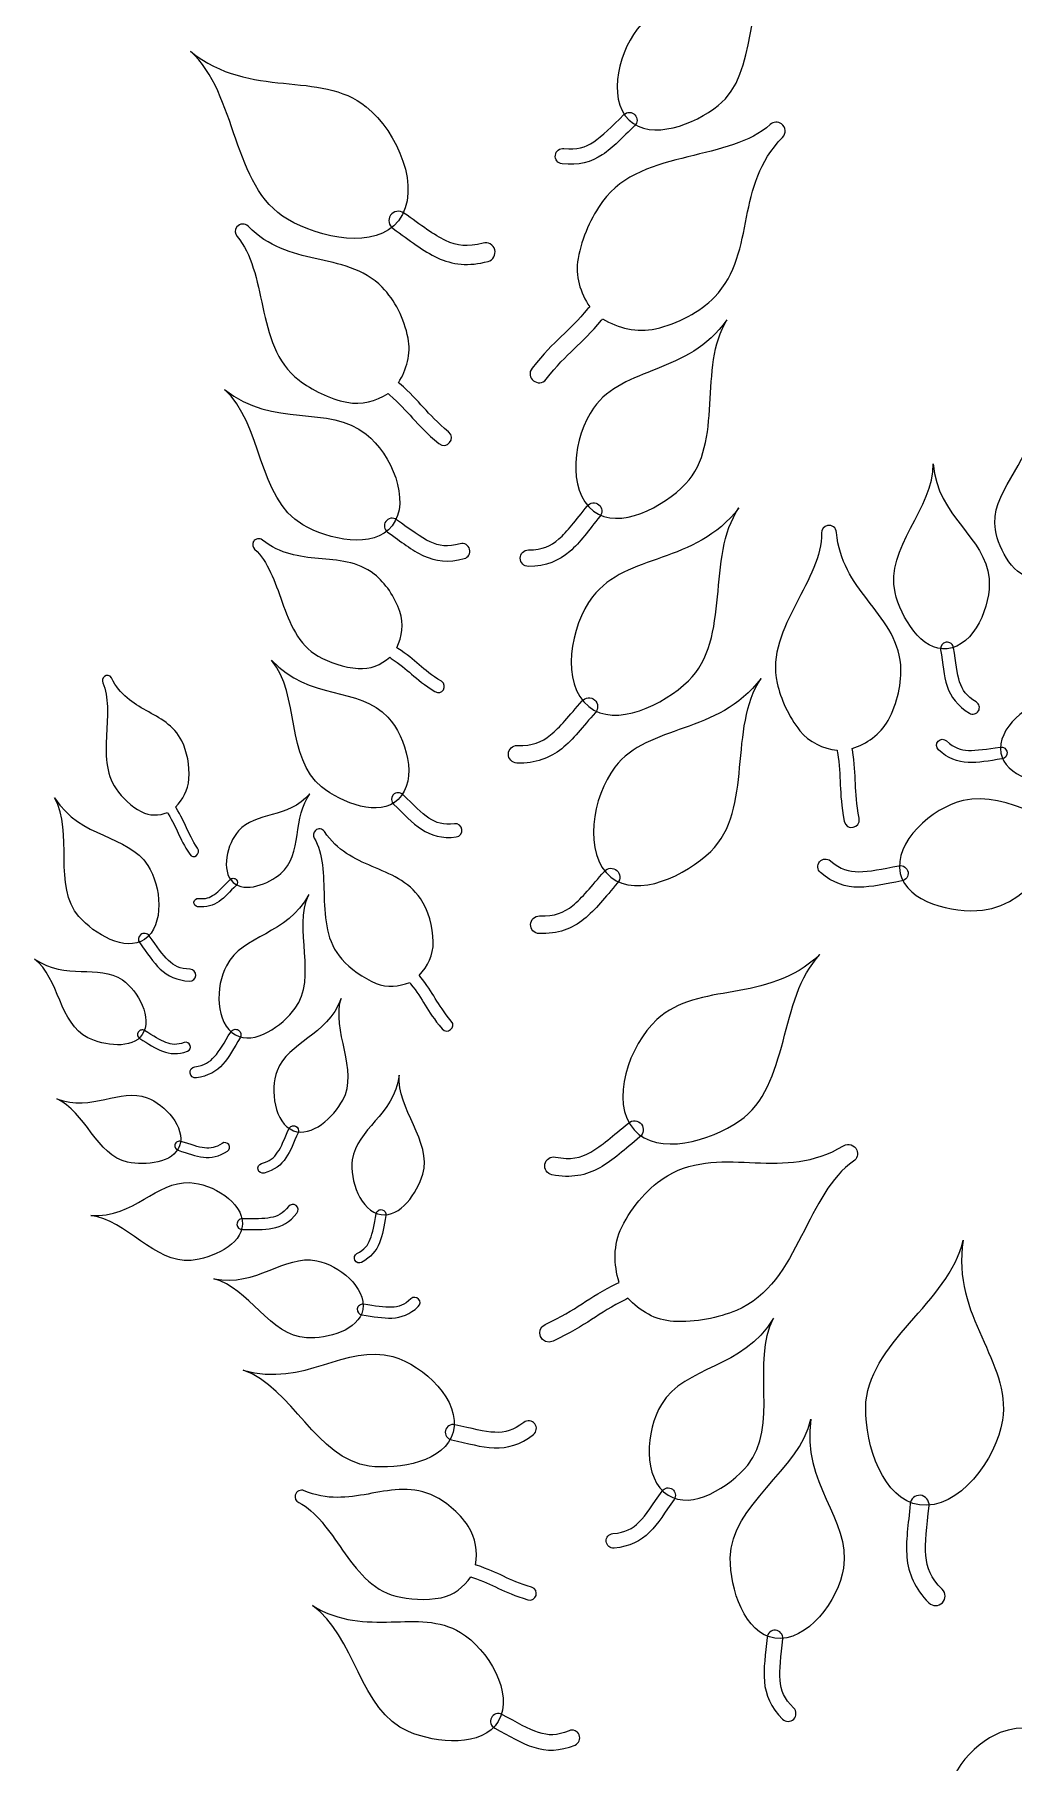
# Model space of a CAD drawing. Extents: x 5.1 to 86.3, y 5.1 to 86.3.
# Drawn here: x 39.82 to 45.08, y 55.06 to 64.34 of the extents above; entities that cross this region are included whole.
import ezdxf

# ---------------------------------------------------------------- set-up
doc = ezdxf.new("R2010")
doc.units = 0
doc.layers.add('View004', color=7, linetype='CONTINUOUS')

msp = doc.modelspace()

# ---------------------------------------------------------------- linework, layer by layer
at = {"layer": 'View004', "color": 1}
for p, q in [((43.016548, 63.879137), (43.016548, 63.879137)), ((43.04732, 63.907808), (43.04732, 63.907808)), ((43.834406, 63.858796), (43.834448, 63.858768)), ((40.909305, 63.305839), (40.90933, 63.305801)), ((41.734691, 63.368079), (41.734691, 63.368079)), ((41.777368, 63.338933), (41.777368, 63.338933)), ((41.708506, 61.723295), (41.708506, 61.723295)), ((42.824969, 61.778865), (42.824969, 61.778865)), ((42.853655, 61.813405), (42.853655, 61.813405)), ((41.74289, 61.699811), (41.74289, 61.699811)), ((44.081333, 61.70174), (44.081383, 61.701721)), ((40.998315, 61.61504), (40.998289, 61.615081)), ((44.718446, 61.074543), (44.718446, 61.074543)), ((44.72414, 61.039222), (44.72414, 61.039222)), ((40.197621, 60.890959), (40.19761, 60.890929)), ((42.799063, 60.728826), (42.799063, 60.728826)), ((42.831111, 60.764543), (42.831111, 60.764543)), ((45.013165, 60.479798), (45.013165, 60.479798)), ((45.045803, 60.483801), (45.045803, 60.483801)), ((41.749505, 60.25505), (41.749505, 60.25505)), ((41.776072, 60.230386), (41.776072, 60.230386)), ((41.331248, 60.063976), (41.331261, 60.06397)), ((40.88931, 59.784516), (40.88931, 59.784516)), ((40.905485, 59.800295), (40.905485, 59.800295)), ((42.918376, 59.812811), (42.918376, 59.812811)), ((42.950425, 59.848528), (42.950425, 59.848528)), ((44.472636, 59.833454), (44.472636, 59.833454)), ((44.514018, 59.840294), (44.514018, 59.840294)), ((40.393276, 59.504398), (40.393276, 59.504398)), ((40.41282, 59.478711), (40.41282, 59.478711)), ((40.378806, 58.980213), (40.378806, 58.980213)), ((40.400693, 58.967457), (40.400693, 58.967457)), ((40.901476, 58.965325), (40.901476, 58.965325)), ((40.917813, 58.991065), (40.917813, 58.991065)), ((41.224388, 58.475594), (41.224388, 58.475594)), ((43.081765, 58.485425), (43.081765, 58.485425)), ((41.213105, 58.450991), (41.213105, 58.450991)), ((43.043274, 58.454781), (43.043274, 58.454781)), ((40.576627, 58.376484), (40.576627, 58.376484)), ((40.600957, 58.369431), (40.600957, 58.369431)), ((44.238844, 58.347031), (44.238828, 58.34705)), ((41.689525, 58.026516), (41.689525, 58.026516)), ((40.909708, 57.947833), (40.909708, 57.947833)), ((40.938963, 57.948628), (40.938963, 57.948628)), ((41.683791, 58.000064), (41.683791, 58.000064)), ((41.555901, 57.493424), (41.555901, 57.493424)), ((41.584954, 57.489908), (41.584954, 57.489908)), ((42.029585, 56.839766), (42.029585, 56.839766)), ((42.070892, 56.831251), (42.070892, 56.831251)), ((41.223005, 56.494034), (41.223036, 56.49403)), ((43.225143, 56.49288), (43.225143, 56.49288)), ((43.248269, 56.525134), (43.248269, 56.525134)), ((44.576278, 56.440929), (44.576278, 56.440929)), ((44.580339, 56.492449), (44.580339, 56.492449)), ((43.799013, 55.725191), (43.799013, 55.725191)), ((43.802373, 55.767806), (43.802373, 55.767806)), ((42.275978, 55.297389), (42.275978, 55.297389)), ((42.31353, 55.27819), (42.31353, 55.27819))]:
    msp.add_line(p, q, dxfattribs=at)
for points in [[(43.495032, 63.958154), (43.714746, 64.136091), (43.628596, 64.533144), (43.804129, 64.748017)], [(43.081083, 64.392855), (42.963725, 64.266314), (42.892174, 63.998789), (43.016548, 63.879137)], [(41.181518, 63.346558), (40.881751, 63.522139), (40.913079, 64.020386), (40.660163, 64.248994)], [(40.660163, 64.248994), (40.987055, 63.986961), (41.351461, 64.152128), (41.6041, 63.951075)], [(41.6041, 63.951075), (41.770036, 63.819027), (41.906359, 63.507254), (41.777368, 63.338933)], [(43.016548, 63.879137), (43.133045, 63.767062), (43.369407, 63.856414), (43.495032, 63.958154)], [(42.825802, 63.762576), (42.872086, 63.793313), (42.921053, 63.844766), (42.987999, 63.90887)], [(42.987999, 63.90887), (42.995943, 63.91672), (43.006717, 63.921033), (43.017883, 63.920833)], [(43.017883, 63.920833), (43.029049, 63.920633), (43.039663, 63.915937), (43.04732, 63.907808)], [(43.04732, 63.907808), (43.062879, 63.891105), (43.06201, 63.864968), (43.045376, 63.849336)], [(43.834448, 63.858768), (43.815973, 63.872463), (43.790361, 63.871163), (43.773405, 63.855652)], [(43.839954, 63.786809), (43.860261, 63.807534), (43.857631, 63.841422), (43.834406, 63.858796)], [(43.045376, 63.849336), (42.980327, 63.787064), (42.930845, 63.732278), (42.872107, 63.693311)], [(43.773405, 63.855652), (43.668226, 63.759867), (43.501922, 63.72391), (43.330872, 63.682147)], [(43.646536, 63.35791), (43.676769, 63.50847), (43.711691, 63.655274), (43.839954, 63.786809)], [(42.656145, 63.644719), (42.633385, 63.647405), (42.617111, 63.668033), (42.619797, 63.690793)], [(42.619797, 63.690793), (42.622482, 63.713553), (42.64311, 63.729827), (42.66587, 63.727141)], [(42.872107, 63.693311), (42.813413, 63.654301), (42.743613, 63.634249), (42.656145, 63.644719)], [(42.66587, 63.727141), (42.737423, 63.718576), (42.77953, 63.731827), (42.825802, 63.762576)], [(43.330872, 63.682147), (43.159822, 63.640385), (42.981683, 63.5911), (42.873643, 63.441958)], [(42.873643, 63.441958), (42.814257, 63.359982), (42.762121, 63.248824), (42.741562, 63.136028)], [(40.90933, 63.305801), (40.897329, 63.290411), (40.897899, 63.26866), (40.910774, 63.253946)], [(40.970492, 63.309031), (40.953332, 63.326686), (40.924528, 63.325158), (40.909305, 63.305839)], [(41.330359, 63.136066), (41.203253, 63.164832), (41.07943, 63.197497), (40.970492, 63.309031)], [(41.777368, 63.338933), (41.656545, 63.181272), (41.352914, 63.246166), (41.181518, 63.346558)], [(41.734691, 63.368079), (41.718875, 63.344916), (41.724758, 63.313325), (41.747852, 63.297407)], [(41.768045, 63.389338), (41.754518, 63.387033), (41.742492, 63.379369), (41.734691, 63.368079)], [(41.806558, 63.380325), (41.795458, 63.388394), (41.781573, 63.391643), (41.768045, 63.389338)], [(42.030609, 63.232562), (41.968708, 63.261354), (41.899721, 63.314815), (41.806558, 63.380325)], [(43.474667, 62.929267), (43.592749, 63.05119), (43.6163, 63.207351), (43.646536, 63.35791)], [(40.910774, 63.253946), (40.989861, 63.162733), (41.016925, 63.020901), (41.048817, 62.874922)], [(41.747852, 63.297407), (41.838372, 63.233773), (41.9086, 63.176358), (41.987151, 63.139869)], [(42.231437, 63.219052), (42.146098, 63.195433), (42.0925, 63.203754), (42.030609, 63.232562)], [(42.29412, 63.183404), (42.286654, 63.210557), (42.25859, 63.226517), (42.231437, 63.219052)], [(41.690455, 62.981389), (41.589462, 63.084089), (41.457465, 63.1073), (41.330359, 63.136066)], [(41.987151, 63.139869), (42.065655, 63.103319), (42.154151, 63.09185), (42.258473, 63.120722)], [(42.258473, 63.120722), (42.285626, 63.128187), (42.301585, 63.156251), (42.29412, 63.183404)], [(42.741562, 63.136028), (42.72447, 63.042253), (42.753411, 62.952301), (42.804361, 62.876071)], [(41.828614, 62.709081), (41.808086, 62.812581), (41.757151, 62.913582), (41.690455, 62.981389)], [(41.048817, 62.874922), (41.080707, 62.728942), (41.118836, 62.576794), (41.24313, 62.482049)], [(42.794656, 62.866716), (42.690147, 62.73882), (42.617517, 62.703395), (42.495575, 62.547907)], [(42.804361, 62.876071), (42.800789, 62.873335), (42.797445, 62.870219), (42.794656, 62.866716)], [(43.157852, 62.758692), (43.279187, 62.785847), (43.396704, 62.848747), (43.474667, 62.929267)], [(42.57086, 62.488399), (42.685559, 62.634678), (42.755994, 62.668066), (42.868493, 62.805653)], [(43.541338, 62.806342), (43.33073, 62.509266), (42.988352, 62.561419), (42.82524, 62.333048)], [(42.868493, 62.805653), (42.870469, 62.807705), (42.872217, 62.809985), (42.873737, 62.812341)], [(42.873737, 62.812341), (42.958477, 62.762644), (43.056673, 62.736048), (43.157852, 62.758692)], [(43.319455, 61.926373), (43.527814, 62.144553), (43.384479, 62.554804), (43.541338, 62.806342)], [(41.777223, 62.469154), (41.821143, 62.540017), (41.845729, 62.622775), (41.828614, 62.709081)], [(41.24313, 62.482049), (41.311447, 62.429974), (41.404674, 62.383441), (41.499942, 62.363665)], [(41.782847, 62.464518), (41.781099, 62.46619), (41.779275, 62.467786), (41.777223, 62.469154)], [(42.495575, 62.547907), (42.453851, 62.497496), (42.531439, 62.436167), (42.57086, 62.488399)], [(41.262814, 61.705955), (41.02129, 61.847421), (41.046532, 62.248859), (40.842756, 62.433049)], [(40.842756, 62.433049), (41.106134, 62.221929), (41.399737, 62.355004), (41.603289, 62.193016)], [(41.499942, 62.363665), (41.579145, 62.347227), (41.656058, 62.369897), (41.721784, 62.411568)], [(41.721784, 62.411568), (41.724064, 62.408528), (41.726572, 62.405564), (41.72952, 62.40314)], [(41.72952, 62.40314), (41.835862, 62.31183), (41.864413, 62.24948), (41.993804, 62.14281)], [(42.045841, 62.205449), (41.924114, 62.305784), (41.897245, 62.36623), (41.782847, 62.464518)], [(42.82524, 62.333048), (42.718105, 62.183056), (42.677925, 61.889416), (42.824969, 61.778865)], [(41.603289, 62.193016), (41.736983, 62.086624), (41.846819, 61.835428), (41.74289, 61.699811)], [(41.993804, 62.14281), (42.03571, 62.106368), (42.089343, 62.170923), (42.045841, 62.205449)], [(44.98311, 61.679339), (44.948592, 61.871793), (45.173198, 62.040611), (45.178499, 62.232416)], [(44.444074, 61.342129), (44.389436, 61.576349), (44.654615, 61.798006), (44.648934, 62.03396)], [(44.648934, 62.03396), (44.673073, 61.744926), (44.929654, 61.640591), (44.949044, 61.417907)], [(42.824969, 61.778865), (42.9627, 61.675315), (43.200324, 61.801624), (43.319455, 61.926373)], [(42.790917, 61.80665), (42.798263, 61.816042), (42.809063, 61.822055), (42.820872, 61.823327)], [(42.820872, 61.823327), (42.832682, 61.824598), (42.844501, 61.821021), (42.853655, 61.813405)], [(41.708506, 61.723295), (41.695763, 61.704632), (41.700503, 61.679179), (41.719109, 61.666354)], [(41.73538, 61.740423), (41.72448, 61.738566), (41.714791, 61.73239), (41.708506, 61.723295)], [(41.766409, 61.733161), (41.757466, 61.739662), (41.746279, 61.74228), (41.73538, 61.740423)], [(41.946928, 61.614108), (41.897054, 61.637306), (41.841471, 61.680379), (41.766409, 61.733161)], [(42.639075, 61.62972), (42.683858, 61.668517), (42.728736, 61.72967), (42.790917, 61.80665)], [(42.859324, 61.751045), (42.798903, 61.676264), (42.753922, 61.611501), (42.697083, 61.56231)], [(43.605545, 61.796453), (43.368631, 61.4879), (43.003486, 61.556336), (42.820064, 61.319188)], [(42.853655, 61.813405), (42.872279, 61.797733), (42.874813, 61.769858), (42.859324, 61.751045)], [(43.334758, 60.867367), (43.566313, 61.091958), (43.427961, 61.534391), (43.605545, 61.796453)], [(41.046218, 61.623879), (41.030866, 61.636032), (41.008324, 61.631852), (40.998315, 61.61504)], [(41.74289, 61.699811), (41.645544, 61.572784), (41.400907, 61.625069), (41.262814, 61.705955)], [(41.719109, 61.666354), (41.792042, 61.615084), (41.848624, 61.568824), (41.911913, 61.539425)], [(44.049311, 61.660947), (44.051819, 61.540247), (43.981929, 61.413889), (43.913116, 61.281254)], [(44.081383, 61.701721), (44.062315, 61.697541), (44.048847, 61.680471), (44.049311, 61.660947)], [(44.130436, 61.665093), (44.128536, 61.689641), (44.105402, 61.706878), (44.081333, 61.70174)], [(44.29655, 61.302013), (44.217211, 61.405399), (44.142887, 61.509683), (44.130436, 61.665093)], [(45.197764, 61.421647), (45.08613, 61.415674), (45.002846, 61.569301), (44.98311, 61.679339)], [(40.998289, 61.615081), (40.990415, 61.601713), (40.993121, 61.584628), (41.004749, 61.574353)], [(41.004749, 61.574353), (41.076485, 61.510604), (41.112422, 61.401599), (41.152598, 61.289821)], [(41.347686, 61.524615), (41.244535, 61.534198), (41.143573, 61.547187), (41.046218, 61.623879)], [(41.911913, 61.539425), (41.975164, 61.509977), (42.046466, 61.500736), (42.130518, 61.523998)], [(42.108735, 61.603223), (42.039977, 61.584193), (41.996793, 61.590897), (41.946928, 61.614108)], [(42.159239, 61.574502), (42.153224, 61.596379), (42.130612, 61.609238), (42.108735, 61.603223)], [(42.130518, 61.523998), (42.152395, 61.530013), (42.165254, 61.552624), (42.159239, 61.574502)], [(42.431166, 61.526105), (42.430994, 61.550635), (42.450613, 61.57066), (42.474985, 61.570833)], [(42.474985, 61.570833), (42.551622, 61.571245), (42.594306, 61.590914), (42.639075, 61.62972)], [(42.697083, 61.56231), (42.640298, 61.513079), (42.569288, 61.482506), (42.475606, 61.482002)], [(41.647449, 61.439788), (41.557267, 61.510339), (41.450835, 61.515036), (41.347686, 61.524615)], [(42.475606, 61.482002), (42.451233, 61.48183), (42.431337, 61.501575), (42.431166, 61.526105)], [(41.784397, 61.239383), (41.757554, 61.318849), (41.707007, 61.393212), (41.647449, 61.439788)], [(44.949044, 61.417907), (44.961782, 61.271648), (44.870141, 61.054631), (44.72414, 61.039222)], [(41.152598, 61.289821), (41.192771, 61.178043), (41.238496, 61.062045), (41.346224, 61.00017)], [(42.820064, 61.319188), (42.69959, 61.16343), (42.645535, 60.852127), (42.799063, 60.728826)], [(43.913116, 61.281254), (43.844305, 61.148618), (43.77634, 61.007255), (43.811333, 60.854936)], [(44.474532, 60.952848), (44.46254, 61.096386), (44.375891, 61.198627), (44.29655, 61.302013)], [(44.72414, 61.039222), (44.587386, 61.024788), (44.475313, 61.208211), (44.444074, 61.342129)], [(41.768604, 61.044977), (41.795919, 61.105351), (41.806779, 61.173119), (41.784397, 61.239383)], [(44.718446, 61.074543), (44.699276, 61.071451), (44.686212, 61.053445), (44.68922, 61.034261)], [(44.745016, 61.06792), (44.737413, 61.073616), (44.727833, 61.076004), (44.718446, 61.074543)], [(41.346224, 61.00017), (41.405436, 60.96616), (41.483713, 60.939089), (41.560841, 60.933313)], [(41.560841, 60.933313), (41.624962, 60.928525), (41.683249, 60.954319), (41.730764, 60.993915)], [(41.730764, 60.993915), (41.732892, 60.991711), (41.735172, 60.989659), (41.737756, 60.988063)], [(41.737756, 60.988063), (41.830981, 60.927043), (41.859908, 60.880841), (41.972883, 60.81009)], [(41.773468, 61.041937), (41.771948, 61.043077), (41.770276, 61.044141), (41.768604, 61.044977)], [(42.007448, 60.864825), (41.901166, 60.931371), (41.873762, 60.976248), (41.773468, 61.041937)], [(44.68922, 61.034261), (44.700389, 60.958477), (44.705011, 60.895848), (44.72411, 60.839009)], [(44.758838, 61.044282), (44.757602, 61.053701), (44.752619, 61.062224), (44.745016, 61.06792)], [(44.791373, 60.861346), (44.776341, 60.906155), (44.770323, 60.966276), (44.758838, 61.044282)], [(40.19761, 60.890929), (40.187813, 60.882675), (40.184515, 60.868091), (40.189789, 60.856151)], [(40.234998, 60.88291), (40.227626, 60.897533), (40.210017, 60.90131), (40.197621, 60.890959)], [(41.363545, 60.29775), (41.173898, 60.450774), (41.247536, 60.793127), (41.095912, 60.978054)], [(41.095912, 60.978054), (41.295369, 60.762235), (41.565352, 60.838842), (41.719654, 60.673059)], [(44.406657, 60.655135), (44.457045, 60.747842), (44.482459, 60.858065), (44.474532, 60.952848)], [(40.189789, 60.856151), (40.22215, 60.782219), (40.214725, 60.683231), (40.209511, 60.580678)], [(40.422725, 60.707747), (40.351012, 60.74808), (40.28193, 60.790468), (40.234998, 60.88291)], [(41.972883, 60.81009), (42.009667, 60.785687), (42.045296, 60.842094), (42.007448, 60.864825)], [(42.799063, 60.728826), (42.942867, 60.613334), (43.202365, 60.738953), (43.334758, 60.867367)], [(43.724858, 60.880438), (43.487944, 60.571885), (43.122799, 60.640321), (42.939377, 60.403173)], [(43.454072, 59.951353), (43.685626, 60.175944), (43.547275, 60.618376), (43.724858, 60.880438)], [(43.811333, 60.854936), (43.830568, 60.771213), (43.872498, 60.67583), (43.933105, 60.599714)], [(44.72411, 60.839009), (44.743156, 60.782165), (44.77956, 60.732252), (44.843766, 60.693611)], [(44.880273, 60.75404), (44.827749, 60.78565), (44.806392, 60.816535), (44.791373, 60.861346)], [(40.613649, 60.544728), (40.570025, 60.629963), (40.494437, 60.667412), (40.422725, 60.707747)], [(42.594176, 60.576934), (42.643641, 60.61658), (42.694045, 60.680038), (42.763591, 60.759706)], [(42.763591, 60.759706), (42.771818, 60.769436), (42.783623, 60.775435), (42.796332, 60.776345)], [(42.796332, 60.776345), (42.809042, 60.777256), (42.821581, 60.773), (42.831111, 60.764543)], [(42.831111, 60.764543), (42.850494, 60.747147), (42.852169, 60.717356), (42.834859, 60.697897)], [(44.843766, 60.693611), (44.860453, 60.68353), (44.882153, 60.688885), (44.892234, 60.705572)], [(44.892234, 60.705572), (44.902315, 60.722259), (44.89696, 60.743959), (44.880273, 60.75404)], [(45.289978, 60.775141), (45.157605, 60.748999), (44.989449, 60.612626), (45.013165, 60.479798)], [(41.719654, 60.673059), (41.821001, 60.564175), (41.883084, 60.333706), (41.776072, 60.230386)], [(42.834859, 60.697897), (42.767281, 60.620505), (42.716633, 60.553206), (42.653852, 60.50294)], [(44.213739, 60.503514), (44.292815, 60.529924), (44.364636, 60.577834), (44.406657, 60.655135)], [(40.209511, 60.580678), (40.204267, 60.478124), (40.201812, 60.370423), (40.260796, 60.286607)], [(40.651292, 60.340321), (40.656232, 60.412681), (40.642468, 60.488448), (40.613649, 60.544728)], [(42.367385, 60.474373), (42.368118, 60.500511), (42.389902, 60.521106), (42.41604, 60.520373)], [(42.41604, 60.520373), (42.498224, 60.517929), (42.544724, 60.537278), (42.594176, 60.576934)], [(43.933105, 60.599714), (43.983493, 60.536429), (44.057141, 60.504707), (44.134305, 60.494705)], [(44.677484, 60.49706), (44.664319, 60.509214), (44.6635, 60.529739), (44.675654, 60.542904)], [(44.675654, 60.542904), (44.687808, 60.556069), (44.708334, 60.556888), (44.721499, 60.544734)], [(44.721499, 60.544734), (44.762829, 60.506447), (44.795554, 60.495487), (44.838952, 60.493683)], [(42.413385, 60.425718), (42.387247, 60.426451), (42.366652, 60.448235), (42.367385, 60.474373)], [(42.653852, 60.50294), (42.591128, 60.45263), (42.51385, 60.422731), (42.413385, 60.425718)], [(44.134305, 60.494705), (44.134078, 60.490905), (44.134165, 60.487045), (44.134862, 60.483275)], [(44.134862, 60.483275), (44.158247, 60.345076), (44.140334, 60.27888), (44.171623, 60.114133)], [(44.215107, 60.49637), (44.214867, 60.498802), (44.214416, 60.501158), (44.213739, 60.503514)], [(44.251686, 60.129021), (44.222244, 60.283998), (44.240225, 60.347653), (44.215107, 60.49637)], [(44.836427, 60.428594), (44.781376, 60.430878), (44.728008, 60.450256), (44.677484, 60.49706)], [(45.017713, 60.447703), (44.947956, 60.438191), (44.891486, 60.426262), (44.836427, 60.428594)], [(44.838952, 60.493683), (44.882352, 60.491866), (44.936965, 60.501922), (45.008763, 60.511723)], [(45.008763, 60.511723), (45.017394, 60.51304), (45.026192, 60.510819), (45.033164, 60.505563)], [(45.013165, 60.479798), (45.03538, 60.355383), (45.225952, 60.303332), (45.35216, 60.309986)], [(45.045803, 60.483801), (45.047973, 60.466087), (45.035416, 60.449951), (45.017713, 60.447703)], [(45.033164, 60.505563), (45.040136, 60.500307), (45.044693, 60.492461), (45.045803, 60.483801)], [(40.580232, 60.189061), (40.61852, 60.228946), (40.647165, 60.27998), (40.651292, 60.340321)], [(42.939377, 60.403173), (42.818903, 60.247416), (42.764849, 59.936112), (42.918376, 59.812811)], [(40.061206, 59.600711), (39.918173, 59.763869), (40.034977, 60.052968), (39.930164, 60.238315)], [(39.930164, 60.238315), (40.072226, 60.018574), (40.32075, 60.044608), (40.43083, 59.875647)], [(40.260796, 60.286607), (40.293218, 60.240536), (40.341561, 60.194011), (40.395609, 60.164968)], [(41.301629, 60.2609), (41.180664, 60.123341), (41.011245, 60.166919), (40.917647, 60.061235)], [(41.145336, 59.832849), (41.261156, 59.931127), (41.209995, 60.143328), (41.301629, 60.2609)], [(41.776072, 60.230386), (41.675836, 60.133609), (41.471978, 60.210255), (41.363545, 60.29775)], [(41.749505, 60.25505), (41.736121, 60.24063), (41.73691, 60.218103), (41.751271, 60.204656)], [(41.774856, 60.266322), (41.765233, 60.266132), (41.756092, 60.262068), (41.749505, 60.25505)], [(41.800632, 60.256057), (41.793773, 60.26281), (41.78448, 60.266511), (41.774856, 60.266322)], [(41.940655, 60.130217), (41.900716, 60.156638), (41.858432, 60.200909), (41.800632, 60.256057)], [(45.606293, 60.120751), (45.276041, 60.039816), (45.064411, 60.286095), (44.809676, 60.224619)], [(40.395609, 60.164968), (40.44054, 60.140823), (40.490641, 60.143126), (40.537175, 60.159952)], [(40.537175, 60.159952), (40.538011, 60.15752), (40.539075, 60.155164), (40.540443, 60.153036)], [(40.540443, 60.153036), (40.589197, 60.074498), (40.595961, 60.028209), (40.656016, 59.935599)], [(40.582816, 60.185033), (40.582059, 60.186477), (40.58122, 60.187769), (40.580232, 60.189061)], [(40.697823, 59.968652), (40.641317, 60.055764), (40.635253, 60.100505), (40.582816, 60.185033)], [(41.751271, 60.204656), (41.807433, 60.151085), (41.850166, 60.103941), (41.900853, 60.070447)], [(44.809676, 60.224619), (44.642365, 60.184244), (44.435327, 60.001474), (44.472636, 59.833454)], [(40.917647, 60.061235), (40.85617, 59.991823), (40.821034, 59.847251), (40.88931, 59.784516)], [(41.331261, 60.06397), (41.319664, 60.053672), (41.316966, 60.03658), (41.324877, 60.023234)], [(41.379546, 60.057668), (41.368678, 60.073947), (41.345939, 60.076904), (41.331248, 60.063976)], [(41.635917, 59.870558), (41.540704, 59.911378), (41.448621, 59.954769), (41.379546, 60.057668)], [(41.900853, 60.070447), (41.951501, 60.036915), (42.011693, 60.01974), (42.087065, 60.028899)], [(42.078555, 60.099924), (42.016898, 60.092431), (41.980585, 60.103787), (41.940655, 60.130217)], [(42.118323, 60.068666), (42.115973, 60.088279), (42.098168, 60.102274), (42.078555, 60.099924)], [(42.087065, 60.028899), (42.106678, 60.031249), (42.120672, 60.049054), (42.118323, 60.068666)], [(44.171623, 60.114133), (44.180545, 60.059322), (44.263059, 60.074666), (44.251686, 60.129021)], [(44.91373, 59.635109), (45.194428, 59.661709), (45.341921, 60.039091), (45.606293, 60.120751)], [(40.656016, 59.935599), (40.675153, 59.904348), (40.718237, 59.938411), (40.697823, 59.968652)], [(41.324877, 60.023234), (41.373548, 59.940525), (41.374247, 59.825749), (41.378123, 59.707034)], [(40.43083, 59.875647), (40.503133, 59.764675), (40.522452, 59.55303), (40.41282, 59.478711)], [(41.895105, 59.697712), (41.830968, 59.79256), (41.731131, 59.82974), (41.635917, 59.870558)], [(42.918376, 59.812811), (43.062181, 59.697319), (43.321678, 59.822938), (43.454072, 59.951353)], [(44.043899, 59.837553), (44.026473, 59.852341), (44.024334, 59.878456), (44.039123, 59.895883)], [(44.039123, 59.895883), (44.053911, 59.913309), (44.080026, 59.915447), (44.097452, 59.900659)], [(44.097452, 59.900659), (44.152169, 59.854067), (44.19446, 59.841844), (44.249866, 59.841859)], [(44.249866, 59.841859), (44.305274, 59.841858), (44.37434, 59.857586), (44.465323, 59.873905)], [(44.465323, 59.873905), (44.476253, 59.876044), (44.487584, 59.873683), (44.496749, 59.867356)], [(44.496749, 59.867356), (44.505915, 59.861029), (44.512141, 59.851273), (44.514018, 59.840294)], [(40.788294, 59.719561), (40.812775, 59.736641), (40.838442, 59.764879), (40.87361, 59.800135)], [(40.87361, 59.800135), (40.87778, 59.804449), (40.883514, 59.806898), (40.889514, 59.806928)], [(40.88931, 59.784516), (40.953263, 59.725754), (41.079115, 59.776657), (41.145336, 59.832849)], [(40.889514, 59.806928), (40.895514, 59.806958), (40.901272, 59.804566), (40.905485, 59.800295)], [(40.905485, 59.800295), (40.914048, 59.791515), (40.913903, 59.777466), (40.905161, 59.768865)], [(42.713489, 59.66092), (42.762954, 59.700565), (42.813358, 59.764023), (42.882904, 59.843691)], [(42.954172, 59.781882), (42.886595, 59.704491), (42.835946, 59.637191), (42.773166, 59.586925)], [(42.882904, 59.843691), (42.891132, 59.853421), (42.902936, 59.85942), (42.915646, 59.860331)], [(42.915646, 59.860331), (42.928355, 59.861241), (42.940894, 59.856985), (42.950425, 59.848528)], [(42.950425, 59.848528), (42.969807, 59.831132), (42.971482, 59.801341), (42.954172, 59.781882)], [(44.250118, 59.758771), (44.179836, 59.758746), (44.110786, 59.780597), (44.043899, 59.837553)], [(44.480142, 59.792792), (44.391747, 59.776949), (44.320414, 59.758735), (44.250118, 59.758771)], [(44.472636, 59.833454), (44.507582, 59.676074), (44.753236, 59.619898), (44.91373, 59.635109)], [(44.514018, 59.840294), (44.517728, 59.817835), (44.502586, 59.796601), (44.480142, 59.792792)], [(40.67853, 59.678469), (40.679692, 59.690727), (40.690571, 59.699721), (40.702829, 59.698559)], [(40.814018, 59.682929), (40.782973, 59.661253), (40.745729, 59.649623), (40.698621, 59.65417)], [(40.702829, 59.698559), (40.741366, 59.69484), (40.763819, 59.702476), (40.788294, 59.719561)], [(40.905161, 59.768865), (40.870989, 59.734617), (40.845087, 59.704581), (40.814018, 59.682929)], [(41.294893, 59.718867), (41.17879, 59.500685), (40.94281, 59.505285), (40.85274, 59.337454)], [(41.222624, 59.108301), (41.344172, 59.273309), (41.211093, 59.536037), (41.294893, 59.718867)], [(41.378123, 59.707034), (41.381999, 59.588319), (41.389865, 59.463883), (41.473362, 59.371894)], [(41.963831, 59.464918), (41.962691, 59.548787), (41.937459, 59.635086), (41.895105, 59.697712)], [(40.41282, 59.478711), (40.310132, 59.409098), (40.142986, 59.507422), (40.061206, 59.600711)], [(40.698621, 59.65417), (40.686363, 59.655332), (40.677368, 59.666211), (40.67853, 59.678469)], [(42.486698, 59.558358), (42.487432, 59.584497), (42.509215, 59.605091), (42.535353, 59.604358)], [(42.535353, 59.604358), (42.617538, 59.601915), (42.664038, 59.621263), (42.713489, 59.66092)], [(40.393276, 59.504398), (40.379336, 59.493789), (40.376593, 59.473908), (40.387141, 59.459921)], [(40.417234, 59.510421), (40.408763, 59.511722), (40.400125, 59.50955), (40.393276, 59.504398)], [(40.43828, 59.497486), (40.433293, 59.504456), (40.425705, 59.50912), (40.417234, 59.510421)], [(40.541926, 59.365742), (40.510918, 59.39501), (40.480575, 59.440294), (40.43828, 59.497486)], [(42.532699, 59.509703), (42.50656, 59.510437), (42.485965, 59.53222), (42.486698, 59.558358)], [(42.773166, 59.586925), (42.710441, 59.536615), (42.633163, 59.506717), (42.532699, 59.509703)], [(40.387141, 59.459921), (40.42824, 59.404362), (40.458538, 59.356489), (40.497895, 59.319378)], [(41.889055, 59.284773), (41.933606, 59.333831), (41.964766, 59.394982), (41.963831, 59.464918)], [(40.109097, 58.950315), (39.956382, 59.025663), (39.954248, 59.270367), (39.822582, 59.373282)], [(39.822582, 59.373282), (39.991587, 59.256616), (40.163972, 59.350135), (40.294536, 59.260683)], [(40.497895, 59.319378), (40.537213, 59.282239), (40.587397, 59.257993), (40.654914, 59.254535)], [(40.658279, 59.318139), (40.603047, 59.320968), (40.572924, 59.336467), (40.541926, 59.365742)], [(40.688398, 59.284654), (40.689327, 59.302218), (40.675843, 59.317209), (40.658279, 59.318139)], [(40.85274, 59.337454), (40.793579, 59.227224), (40.792347, 59.02649), (40.901476, 58.965325)], [(41.473362, 59.371894), (41.519258, 59.321331), (41.585423, 59.271512), (41.657044, 59.242314)], [(44.040669, 59.396603), (43.748537, 59.125062), (43.391053, 59.256517), (43.165178, 59.048043)], [(43.608476, 58.503493), (43.880871, 58.691064), (43.816447, 59.161946), (44.040669, 59.396603)], [(40.294536, 59.260683), (40.380292, 59.201933), (40.457865, 59.054273), (40.400693, 58.967457)], [(40.654914, 59.254535), (40.672477, 59.253606), (40.687469, 59.267091), (40.688398, 59.284654)], [(41.657044, 59.242314), (41.71659, 59.218039), (41.779985, 59.224689), (41.83737, 59.247786)], [(41.83737, 59.247786), (41.838662, 59.24505), (41.840258, 59.24239), (41.842234, 59.240079)], [(41.842234, 59.240079), (41.912192, 59.153365), (41.925522, 59.100506), (42.011285, 58.998459)], [(41.892779, 59.280365), (41.891639, 59.281961), (41.890423, 59.283405), (41.889055, 59.284773)], [(42.061004, 59.039917), (41.980317, 59.135906), (41.968031, 59.187033), (41.892779, 59.280365)], [(41.468761, 59.161045), (41.392809, 58.955191), (41.184679, 58.930924), (41.125586, 58.772486)], [(41.478447, 58.615292), (41.565568, 58.775024), (41.416983, 58.990164), (41.468761, 59.161045)], [(40.901476, 58.965325), (41.003695, 58.908033), (41.153128, 59.013954), (41.222624, 59.108301)], [(42.011285, 58.998459), (42.038789, 58.963932), (42.090025, 59.00666), (42.061004, 59.039917)], [(43.165178, 59.048043), (43.01682, 58.911119), (42.909087, 58.605616), (43.043274, 58.454781)], [(40.400693, 58.967457), (40.347141, 58.88614), (40.196414, 58.907234), (40.109097, 58.950315)], [(40.378806, 58.980213), (40.371885, 58.968334), (40.375867, 58.953094), (40.387716, 58.94612)], [(40.394369, 58.991775), (40.387836, 58.990175), (40.382225, 58.986006), (40.378806, 58.980213)], [(40.387716, 58.94612), (40.434203, 58.918178), (40.47055, 58.892566), (40.510235, 58.877477)], [(40.413515, 58.988717), (40.407805, 58.992274), (40.400903, 58.993376), (40.394369, 58.991775)], [(40.528236, 58.924319), (40.496962, 58.936228), (40.46136, 58.959951), (40.413515, 58.988717)], [(40.789016, 58.848666), (40.815855, 58.878695), (40.840786, 58.923743), (40.876011, 58.980956)], [(40.927149, 58.949697), (40.892918, 58.894118), (40.868237, 58.846637), (40.834168, 58.808557)], [(40.876011, 58.980956), (40.880147, 58.987915), (40.886915, 58.992912), (40.894783, 58.994815)], [(40.894783, 58.994815), (40.902652, 58.996718), (40.910955, 58.995366), (40.917813, 58.991065)], [(40.917813, 58.991065), (40.931783, 58.982197), (40.935956, 58.963705), (40.927149, 58.949697)], [(40.510235, 58.877477), (40.549898, 58.862356), (40.593568, 58.859848), (40.643563, 58.877618)], [(40.6269, 58.924748), (40.586002, 58.910211), (40.559505, 58.912402), (40.528236, 58.924319)], [(40.658796, 58.909514), (40.654195, 58.922529), (40.639915, 58.929349), (40.6269, 58.924748)], [(40.643563, 58.877618), (40.656577, 58.88222), (40.663397, 58.8965), (40.658796, 58.909514)], [(40.683324, 58.794548), (40.735078, 58.801633), (40.762187, 58.818632), (40.789016, 58.848666)], [(40.65766, 58.760623), (40.655379, 58.777078), (40.666869, 58.792267), (40.683324, 58.794548)], [(40.691585, 58.734958), (40.67513, 58.732677), (40.659941, 58.744167), (40.65766, 58.760623)], [(40.834168, 58.808557), (40.800139, 58.770456), (40.75485, 58.743619), (40.691585, 58.734958)], [(41.125586, 58.772486), (41.086771, 58.668424), (41.109771, 58.491702), (41.213105, 58.450991)], [(39.941537, 58.622555), (40.133833, 58.55047), (40.278314, 58.683087), (40.426707, 58.628057)], [(41.780958, 58.748458), (41.750997, 58.531095), (41.552938, 58.462688), (41.529256, 58.295254)], [(41.907647, 58.217525), (41.958423, 58.392242), (41.767094, 58.570444), (41.780958, 58.748458)], [(40.322275, 58.281921), (40.155824, 58.317886), (40.094271, 58.554732), (39.941537, 58.622555)], [(40.426707, 58.628057), (40.524172, 58.591914), (40.635312, 58.46754), (40.600957, 58.369431)], [(41.213105, 58.450991), (41.309895, 58.412859), (41.428635, 58.523962), (41.478447, 58.615292)], [(41.18883, 58.461686), (41.191632, 58.468304), (41.196986, 58.473511), (41.20368, 58.476129)], [(41.20368, 58.476129), (41.210373, 58.478747), (41.217839, 58.478554), (41.224388, 58.475594)], [(41.224388, 58.475594), (41.23774, 58.469469), (41.243629, 58.453704), (41.237563, 58.440325)], [(42.810236, 58.33616), (42.867005, 58.367806), (42.928784, 58.423366), (43.012679, 58.492049)], [(43.012679, 58.492049), (43.022656, 58.500483), (43.035613, 58.504535), (43.048617, 58.503288)], [(43.043274, 58.454781), (43.168963, 58.313498), (43.452731, 58.396246), (43.608476, 58.503493)], [(43.048617, 58.503288), (43.061621, 58.502041), (43.073572, 58.4956), (43.081765, 58.485425)], [(43.081765, 58.485425), (43.098394, 58.464533), (43.095007, 58.434129), (43.074189, 58.417409)], [(40.588912, 58.391482), (40.582964, 58.388342), (40.578535, 58.382934), (40.576627, 58.376484)], [(40.608227, 58.39317), (40.601824, 58.395232), (40.594861, 58.394623), (40.588912, 58.391482)], [(40.735161, 58.35859), (40.70193, 58.36254), (40.66163, 58.376896), (40.608227, 58.39317)], [(40.830762, 58.382989), (40.794624, 58.358947), (40.768389, 58.354631), (40.735161, 58.35859)], [(40.865404, 58.375966), (40.857777, 58.387472), (40.842267, 58.390616), (40.830762, 58.382989)], [(41.128178, 58.33488), (41.148183, 58.364515), (41.164708, 58.407133), (41.18883, 58.461686)], [(41.237563, 58.440325), (41.214121, 58.387328), (41.198107, 58.3426), (41.172707, 58.305016)], [(43.074189, 58.417409), (42.992672, 58.350691), (42.929991, 58.291289), (42.85795, 58.251177)], [(44.168156, 58.369786), (44.193745, 58.385145), (44.227018, 58.374422), (44.238844, 58.347031)], [(40.600957, 58.369431), (40.568779, 58.277535), (40.417445, 58.261357), (40.322275, 58.281921)], [(40.576627, 58.376484), (40.5728, 58.363278), (40.580368, 58.349464), (40.593556, 58.345579)], [(40.593556, 58.345579), (40.645442, 58.329776), (40.686924, 58.313767), (40.729086, 58.308777)], [(40.729086, 58.308777), (40.771235, 58.303751), (40.814205, 58.311934), (40.858381, 58.341324)], [(40.858381, 58.341324), (40.869886, 58.348951), (40.873031, 58.364461), (40.865404, 58.375966)], [(41.041699, 58.274594), (41.086374, 58.287036), (41.108181, 58.305242), (41.128178, 58.33488)], [(41.172707, 58.305016), (41.147345, 58.267417), (41.110727, 58.238377), (41.056116, 58.223167)], [(41.529256, 58.295254), (41.513701, 58.185284), (41.574124, 58.017627), (41.683791, 58.000064)], [(42.563466, 58.271147), (42.568665, 58.297447), (42.594199, 58.314554), (42.6205, 58.309355)], [(42.6205, 58.309355), (42.703169, 58.29287), (42.753479, 58.304501), (42.810236, 58.33616)], [(43.222991, 58.209362), (43.373183, 58.298341), (43.535029, 58.284571), (43.69287, 58.278826)], [(43.69287, 58.278826), (43.850711, 58.27305), (44.005915, 58.272898), (44.168156, 58.369786)], [(44.238828, 58.34705), (44.248116, 58.325299), (44.240728, 58.299983), (44.221082, 58.286737)], [(41.023194, 58.241673), (41.019213, 58.255874), (41.027498, 58.270613), (41.041699, 58.274594)], [(41.056116, 58.223167), (41.041914, 58.219186), (41.027175, 58.227471), (41.023194, 58.241673)], [(41.683791, 58.000064), (41.786512, 57.983612), (41.878616, 58.117627), (41.907647, 58.217525)], [(42.601675, 58.214114), (42.575374, 58.219312), (42.558268, 58.244847), (42.563466, 58.271147)], [(42.85795, 58.251177), (42.785957, 58.211011), (42.702733, 58.193962), (42.601675, 58.214114)], [(42.976622, 57.93321), (43.032793, 58.048097), (43.123806, 58.15062), (43.222991, 58.209362)], [(44.221082, 58.286737), (44.10012, 58.204417), (44.024397, 58.04665), (43.941731, 57.885523)], [(40.124302, 57.995288), (40.36126, 57.983585), (40.473617, 58.180329), (40.656265, 58.171954)], [(40.656265, 58.171954), (40.776229, 58.166455), (40.942267, 58.068671), (40.938963, 57.948628)], [(41.18708, 58.044359), (41.155768, 58.005194), (41.128415, 57.99122), (41.090458, 57.983891)], [(41.227671, 58.048813), (41.215232, 58.058792), (41.197059, 58.056798), (41.18708, 58.044359)], [(41.232125, 58.008221), (41.242104, 58.02066), (41.24011, 58.038834), (41.227671, 58.048813)], [(41.657785, 58.005294), (41.659101, 58.012359), (41.663211, 58.018595), (41.669185, 58.02259)], [(41.669185, 58.02259), (41.67516, 58.026584), (41.682493, 58.028), (41.689525, 58.026516)], [(41.689525, 58.026516), (41.703881, 58.023402), (41.71302, 58.009269), (41.709969, 57.9949)], [(40.663064, 57.75433), (40.467249, 57.735374), (40.316226, 57.974363), (40.124302, 57.995288)], [(40.938963, 57.948628), (40.935868, 57.836187), (40.775024, 57.765167), (40.663064, 57.75433)], [(40.917954, 57.968659), (40.912513, 57.96311), (40.90954, 57.955602), (40.909708, 57.947833)], [(40.909708, 57.947833), (40.910141, 57.931956), (40.923327, 57.919415), (40.939206, 57.919778)], [(40.938615, 57.977308), (40.930844, 57.977325), (40.923395, 57.974207), (40.917954, 57.968659)], [(41.090458, 57.983891), (41.0525, 57.976552), (41.003104, 57.978179), (40.938615, 57.977308)], [(40.939206, 57.919778), (41.00186, 57.920633), (41.053139, 57.917604), (41.10129, 57.926939)], [(41.10129, 57.926939), (41.149439, 57.93623), (41.193848, 57.960345), (41.232125, 58.008221)], [(41.625786, 57.86842), (41.63896, 57.90166), (41.645945, 57.946833), (41.657785, 58.005294)], [(41.709969, 57.9949), (41.698458, 57.938104), (41.692425, 57.890981), (41.675692, 57.848818)], [(42.962372, 57.63617), (42.932907, 57.732821), (42.929783, 57.837408), (42.976622, 57.93321)], [(41.554276, 57.790966), (41.595236, 57.812714), (41.612623, 57.835178), (41.625786, 57.86842)], [(41.675692, 57.848818), (41.658998, 57.806649), (41.629473, 57.770421), (41.579403, 57.743836)], [(43.941731, 57.885523), (43.859063, 57.724395), (43.767179, 57.557975), (43.592158, 57.485548)], [(44.286554, 56.961654), (44.289794, 57.309043), (44.737632, 57.529661), (44.810177, 57.862776)], [(44.810177, 57.862776), (44.745425, 57.44886), (45.06995, 57.21486), (45.021173, 56.895691)], [(40.786011, 57.65586), (41.018672, 57.609439), (41.15874, 57.787521), (41.338171, 57.752378)], [(41.338171, 57.752378), (41.456021, 57.729298), (41.605875, 57.60816), (41.584954, 57.489908)], [(41.543274, 57.754837), (41.536336, 57.767852), (41.541262, 57.784027), (41.554276, 57.790966)], [(41.579403, 57.743836), (41.566388, 57.736897), (41.550213, 57.741823), (41.543274, 57.754837)], [(41.283482, 57.338294), (41.087008, 57.34834), (40.972771, 57.606939), (40.786011, 57.65586)], [(41.844451, 57.548112), (41.80772, 57.513977), (41.77861, 57.504177), (41.739987, 57.50251)], [(41.885256, 57.546548), (41.87442, 57.558248), (41.856151, 57.558948), (41.844451, 57.548112)], [(41.883692, 57.505743), (41.895392, 57.516579), (41.896092, 57.534848), (41.885256, 57.546548)], [(42.565886, 57.410622), (42.739635, 57.490394), (42.789872, 57.552872), (42.954399, 57.632522)], [(42.954399, 57.632522), (42.956983, 57.633966), (42.959643, 57.635182), (42.962372, 57.63617)], [(43.009509, 57.551513), (43.005937, 57.548625), (43.002061, 57.545965), (42.997835, 57.544065)], [(43.254546, 57.426549), (43.156651, 57.431869), (43.073586, 57.482325), (43.009509, 57.551513)], [(41.584954, 57.489908), (41.565358, 57.379145), (41.395818, 57.332549), (41.283482, 57.338294)], [(41.555901, 57.493424), (41.553994, 57.477655), (41.565192, 57.463312), (41.580952, 57.461336)], [(41.567119, 57.51281), (41.560921, 57.508123), (41.556876, 57.501133), (41.555901, 57.493424)], [(41.588827, 57.518327), (41.581143, 57.519487), (41.573317, 57.517498), (41.567119, 57.51281)], [(41.580952, 57.461336), (41.64305, 57.452968), (41.693326, 57.442431), (41.742326, 57.444584)], [(41.739987, 57.50251), (41.701363, 57.500833), (41.652743, 57.509705), (41.588827, 57.518327)], [(41.742326, 57.444584), (41.791319, 57.446693), (41.838791, 57.464016), (41.883692, 57.505743)], [(42.997835, 57.544065), (42.844912, 57.470094), (42.792113, 57.405903), (42.60742, 57.321087)], [(43.592158, 57.485548), (43.495956, 57.445739), (43.372296, 57.420157), (43.254546, 57.426549)], [(42.60742, 57.321087), (42.547015, 57.291401), (42.504213, 57.383673), (42.565886, 57.410622)], [(43.791857, 57.443337), (43.62492, 57.168301), (43.318557, 57.191625), (43.189155, 56.980117)], [(43.653048, 56.655098), (43.823152, 56.860624), (43.669503, 57.211873), (43.791857, 57.443337)], [(40.943263, 57.164888), (41.271867, 57.070466), (41.494271, 57.309516), (41.747774, 57.237642)], [(41.747774, 57.237642), (41.914276, 57.190437), (42.115044, 56.998587), (42.070892, 56.831251)], [(41.619839, 56.649467), (41.338866, 56.687331), (41.205647, 57.072352), (40.943263, 57.164888)], [(42.508935, 56.876776), (42.494768, 56.894872), (42.468614, 56.898057), (42.450519, 56.88389)], [(43.189155, 56.980117), (43.104162, 56.8412), (43.087804, 56.580398), (43.225143, 56.49288)], [(43.559365, 56.155916), (43.562045, 56.443262), (43.932479, 56.625749), (43.992486, 56.90129)], [(43.992486, 56.90129), (43.938926, 56.558914), (44.20736, 56.365358), (44.167014, 56.101353)], [(44.576278, 56.440929), (44.379408, 56.467338), (44.2847, 56.76303), (44.286554, 56.961654)], [(42.070892, 56.831251), (42.029536, 56.674513), (41.780489, 56.627817), (41.619839, 56.649467)], [(42.029585, 56.839766), (42.024966, 56.817347), (42.039338, 56.795412), (42.061736, 56.790695)], [(42.048009, 56.866271), (42.038548, 56.860278), (42.031906, 56.850722), (42.029585, 56.839766)], [(42.079844, 56.871605), (42.068947, 56.874187), (42.057469, 56.872264), (42.048009, 56.866271)], [(42.295051, 56.830858), (42.239379, 56.833056), (42.17061, 56.851598), (42.079844, 56.871605)], [(42.2915, 56.747386), (42.362114, 56.744572), (42.432358, 56.763788), (42.501822, 56.81836)], [(42.450519, 56.88389), (42.393694, 56.839248), (42.350718, 56.828645), (42.295051, 56.830858)], [(42.501822, 56.81836), (42.519917, 56.832527), (42.523102, 56.858681), (42.508935, 56.876776)], [(45.021173, 56.895691), (44.98914, 56.68606), (44.786458, 56.412734), (44.576278, 56.440929)], [(42.061736, 56.790695), (42.149922, 56.771269), (42.22087, 56.750139), (42.2915, 56.747386)], [(43.225143, 56.49288), (43.353785, 56.410904), (43.555789, 56.537585), (43.653048, 56.655098)], [(41.951377, 56.496413), (41.836984, 56.544361), (41.724427, 56.518856), (41.613905, 56.499377)], [(43.193196, 56.515067), (43.199082, 56.523808), (43.208246, 56.529805), (43.218612, 56.5317)], [(43.218612, 56.5317), (43.228979, 56.533595), (43.239671, 56.531227), (43.248269, 56.525134)], [(41.223036, 56.49403), (41.218628, 56.477812), (41.226304, 56.460727), (41.24142, 56.453317)], [(41.270527, 56.516956), (41.251018, 56.525263), (41.228651, 56.514448), (41.223005, 56.494034)], [(41.24142, 56.453317), (41.334592, 56.4072), (41.403297, 56.303569), (41.477218, 56.19825)], [(41.613905, 56.499377), (41.503383, 56.479913), (41.394171, 56.464637), (41.270527, 56.516956)], [(42.151744, 56.326137), (42.100991, 56.401506), (42.02692, 56.464763), (41.951377, 56.496413)], [(43.070405, 56.349526), (43.107494, 56.386581), (43.143208, 56.443298), (43.193196, 56.515067)], [(43.257361, 56.470682), (43.208786, 56.400961), (43.173218, 56.341065), (43.12614, 56.294078)], [(43.248269, 56.525134), (43.265773, 56.512581), (43.269837, 56.488241), (43.257361, 56.470682)], [(44.525572, 56.445884), (44.515386, 56.335704), (44.500501, 56.246223), (44.507912, 56.159928)], [(44.580339, 56.492449), (44.552378, 56.49465), (44.527897, 56.473835), (44.525572, 56.445884)], [(44.615371, 56.474085), (44.606644, 56.484675), (44.594013, 56.491296), (44.580339, 56.492449)], [(44.609942, 56.168325), (44.604135, 56.236348), (44.616205, 56.322786), (44.626705, 56.436191)], [(44.626705, 56.436191), (44.628185, 56.449833), (44.624099, 56.463496), (44.615371, 56.474085)], [(42.929059, 56.286958), (42.996844, 56.292362), (43.033327, 56.312463), (43.070405, 56.349526)], [(42.190792, 56.118483), (42.202086, 56.189384), (42.19406, 56.263291), (42.151744, 56.326137)], [(42.893209, 56.244752), (42.891454, 56.266307), (42.907504, 56.285203), (42.929059, 56.286958)], [(43.12614, 56.294078), (43.079111, 56.247059), (43.018277, 56.215508), (42.935415, 56.208902)], [(41.477218, 56.19825), (41.551143, 56.092931), (41.632064, 55.984787), (41.762314, 55.950915)], [(42.935415, 56.208902), (42.91386, 56.207146), (42.894964, 56.223197), (42.893209, 56.244752)], [(43.799013, 55.725191), (43.63617, 55.747036), (43.557831, 55.991621), (43.559365, 56.155916)], [(44.507912, 56.159928), (44.515246, 56.073644), (44.549309, 55.991164), (44.62624, 55.915019)], [(44.698101, 55.987377), (44.635167, 56.049667), (44.61573, 56.100305), (44.609942, 56.168325)], [(42.196796, 56.116659), (42.19482, 56.117419), (42.192844, 56.118027), (42.190792, 56.118483)], [(42.491899, 55.998452), (42.361827, 56.037615), (42.320367, 56.076679), (42.196796, 56.116659)], [(44.167014, 56.101353), (44.140518, 55.927954), (43.972867, 55.701869), (43.799013, 55.725191)], [(42.005678, 55.942381), (42.074055, 55.955688), (42.127583, 55.999312), (42.165918, 56.054266)], [(42.165918, 56.054266), (42.16873, 56.052594), (42.171694, 56.051074), (42.17487, 56.050162)], [(42.17487, 56.050162), (42.28972, 56.013044), (42.33315, 55.973028), (42.471417, 55.931382)], [(42.471417, 55.931382), (42.516827, 55.916387), (42.537932, 55.985509), (42.491899, 55.998452)], [(44.698349, 55.915267), (44.718193, 55.935248), (44.718082, 55.967533), (44.698101, 55.987377)], [(41.830369, 55.22297), (41.569598, 55.334227), (41.543623, 55.740814), (41.315317, 55.899827)], [(41.315317, 55.899827), (41.606955, 55.721378), (41.884946, 55.892636), (42.110187, 55.755904)], [(41.762314, 55.950915), (41.833906, 55.932295), (41.923434, 55.926375), (42.005678, 55.942381)], [(44.62624, 55.915019), (44.646221, 55.895175), (44.678505, 55.895286), (44.698349, 55.915267)], [(42.110187, 55.755904), (42.258127, 55.6661), (42.400613, 55.427747), (42.31353, 55.27819)], [(43.757072, 55.729289), (43.748646, 55.638153), (43.736334, 55.564137), (43.742464, 55.492758)], [(43.802373, 55.767806), (43.779244, 55.769627), (43.758994, 55.75241), (43.757072, 55.729289)], [(43.83135, 55.752617), (43.824131, 55.761376), (43.813683, 55.766852), (43.802373, 55.767806)], [(43.826859, 55.499703), (43.822055, 55.555969), (43.83204, 55.627467), (43.840725, 55.721272)], [(43.840725, 55.721272), (43.841949, 55.732556), (43.838569, 55.743857), (43.83135, 55.752617)], [(43.742464, 55.492758), (43.74853, 55.421386), (43.776706, 55.353162), (43.84034, 55.290178)], [(43.899781, 55.350029), (43.847725, 55.401553), (43.831647, 55.443439), (43.826859, 55.499703)], [(42.332896, 55.314707), (42.323079, 55.320096), (42.311503, 55.321296), (42.30079, 55.318036)], [(43.899986, 55.290383), (43.9164, 55.306911), (43.916308, 55.333615), (43.899781, 55.350029)], [(42.31353, 55.27819), (42.231962, 55.138106), (41.979468, 55.159356), (41.830369, 55.22297)], [(42.275978, 55.297389), (42.265561, 55.277007), (42.273578, 55.252039), (42.293914, 55.241532)], [(42.30079, 55.318036), (42.290076, 55.314776), (42.28113, 55.307332), (42.275978, 55.297389)], [(42.293914, 55.241532), (42.373752, 55.199343), (42.436521, 55.160098), (42.503873, 55.138652)], [(42.529504, 55.21817), (42.476425, 55.235101), (42.415068, 55.271272), (42.332896, 55.314707)], [(42.693478, 55.227925), (42.626825, 55.200011), (42.582576, 55.201225), (42.529504, 55.21817)], [(42.747897, 55.205525), (42.739055, 55.226738), (42.714691, 55.236766), (42.693478, 55.227925)], [(43.84034, 55.290178), (43.856868, 55.273763), (43.883572, 55.273855), (43.899986, 55.290383)], [(45.768828, 55.224291), (45.469909, 55.105294), (45.239404, 55.308444), (45.008712, 55.21755)], [(42.503873, 55.138652), (42.571192, 55.117151), (42.644017, 55.116984), (42.725497, 55.151107)], [(42.725497, 55.151107), (42.746709, 55.159948), (42.756738, 55.184312), (42.747897, 55.205525)], [(45.008712, 55.21755), (44.857193, 55.157853), (44.687047, 54.959521), (44.743963, 54.806936)]]:
    msp.add_open_spline(points, degree=3, dxfattribs=at)

doc.saveas('drawing.dxf')
